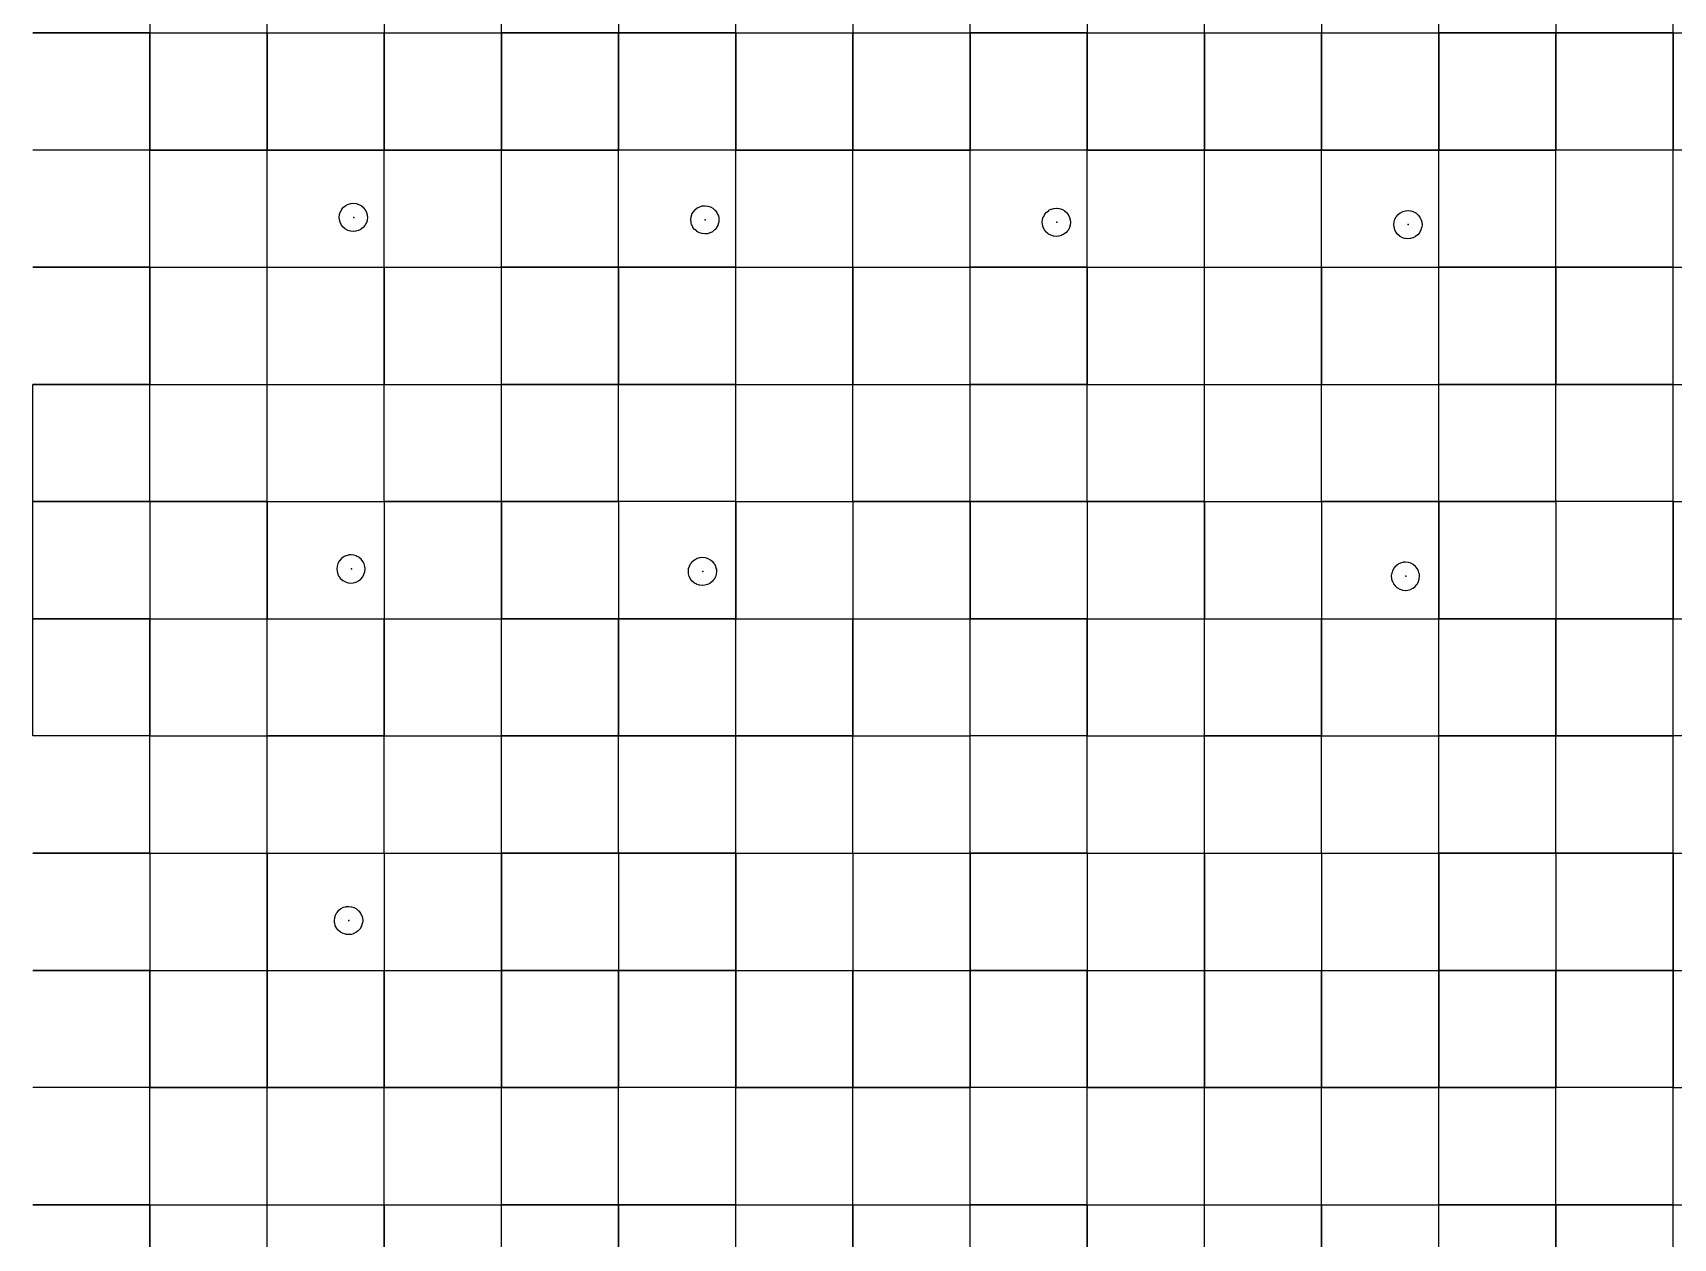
# Model space of a CAD drawing. Header units: metres. Extents: x 0 to 398, y -24 to 612.
# Drawn here: x 207 to 333, y 303.4 to 396 of the extents above; entities that cross this region are included whole.
import ezdxf

# ---------------------------------------------------------------- set-up
doc = ezdxf.new("R2010")
doc.units = ezdxf.units.M
doc.layers.add('LAYER_01_CUT', color=7, linetype='Continuous')
doc.layers.add('LAYER_04_GRID', color=7, linetype='Continuous')

msp = doc.modelspace()

# ---------------------------------------------------------------- linework, layer by layer
at = {"layer": 'LAYER_01_CUT'}
for points in [[(224.99, 396), (225, 396), (225, 404.99), (225, 405), (225, 413.99)], [(242.99, 396), (243, 396), (243, 404.99), (243, 405), (243, 413.99)], [(260.99, 396), (261, 396), (261, 404.99), (261, 405), (261, 413.99)], [(278.99, 396), (279, 396), (279, 404.99), (279, 405), (279, 413.99)], [(296.99, 396), (297, 396), (297, 404.99), (297, 405), (297, 413.99)], [(314.99, 396), (315, 396), (315, 404.99), (315, 405), (315, 413.99)], [(332.99, 396), (333, 396), (333, 404.99), (333, 405), (333, 413.99)], [(216, 404.99), (216, 396), (216, 396.01)], [(234, 404.99), (234, 396), (234, 396.01)], [(252, 404.99), (252, 396), (252, 396.01)], [(270, 404.99), (270, 396), (270, 396.01)], [(288, 404.99), (288, 396), (288, 396.01)], [(306, 404.99), (306, 396), (306, 396.01)], [(324, 404.99), (324, 396), (324, 396.01)], [(207, 396), (215.99, 396)], [(207, 396), (207.01, 396)], [(216, 396), (207.01, 396)], [(216, 396), (215.99, 396)], [(216, 395.99), (216, 396)], [(216, 387.01), (216, 396)], [(216, 396), (224.99, 396)], [(216, 396), (216.01, 396)], [(216, 395.99), (216, 387)], [(216.01, 396), (225, 396)], [(225, 396), (225, 396.01)], [(225.01, 396), (225, 396)], [(225, 395.99), (225, 396)], [(225, 387.01), (225, 396)], [(225, 396), (233.99, 396)], [(225, 395.99), (225, 387)], [(225.01, 396), (234, 396)], [(234, 396), (233.99, 396)], [(234, 395.99), (234, 396)], [(234, 387.01), (234, 396)], [(234, 396), (242.99, 396)], [(234, 396), (234.01, 396)], [(234, 395.99), (234, 387)], [(234.01, 396), (243, 396)], [(243, 396), (243, 396.01)], [(251.99, 396), (243, 396)], [(243.01, 396), (243, 396)], [(243, 395.99), (243, 396)], [(243, 387.01), (243, 396)], [(243, 395.99), (243, 387)], [(243.01, 396), (252, 396)], [(251.99, 396), (252, 396)], [(252, 395.99), (252, 396)], [(252, 387.01), (252, 396)], [(252, 396), (260.99, 396)], [(252, 396), (252.01, 396)], [(252, 395.99), (252, 387)], [(261, 396), (252.01, 396)], [(261, 396), (261, 396.01)], [(261, 395.99), (261, 396)], [(261, 387.01), (261, 396)], [(261, 396), (269.99, 396)], [(261, 396), (261.01, 396)], [(261, 395.99), (261, 387)], [(261.01, 396), (270, 396)], [(269.99, 396), (270, 396)], [(270.01, 396), (270, 396)], [(270, 395.99), (270, 396)], [(270, 387.01), (270, 396)], [(270, 396), (278.99, 396)], [(270, 395.99), (270, 387)], [(270.01, 396), (279, 396)], [(279, 396), (279, 396.01)], [(279, 395.99), (279, 396)], [(279, 387.01), (279, 396)], [(279, 396), (287.99, 396)], [(279, 396), (279.01, 396)], [(279, 395.99), (279, 387)], [(288, 396), (279.01, 396)], [(288, 396), (287.99, 396)], [(288, 395.99), (288, 396)], [(288, 387.01), (288, 396)], [(288, 396), (296.99, 396)], [(288, 396), (288.01, 396)], [(288, 395.99), (288, 387)], [(288.01, 396), (297, 396)], [(297, 396), (297, 396.01)], [(297.01, 396), (297, 396)], [(297, 395.99), (297, 396)], [(297, 387.01), (297, 396)], [(297, 396), (305.99, 396)], [(297, 395.99), (297, 387)], [(297.01, 396), (306, 396)], [(306, 396), (305.99, 396)], [(306, 395.99), (306, 396)], [(306, 387.01), (306, 396)], [(306, 396), (314.99, 396)], [(306, 396), (306.01, 396)], [(306, 395.99), (306, 387)], [(306.01, 396), (315, 396)], [(315, 396), (315, 396.01)], [(323.99, 396), (315, 396)], [(315.01, 396), (315, 396)], [(315, 395.99), (315, 396)], [(315, 387.01), (315, 396)], [(315, 395.99), (315, 387)], [(315.01, 396), (324, 396)], [(323.99, 396), (324, 396)], [(324, 395.99), (324, 396)], [(324, 387.01), (324, 396)], [(324, 396), (332.99, 396)], [(324, 396), (324.01, 396)], [(324, 395.99), (324, 387)], [(333, 396), (324.01, 396)], [(333, 396), (333, 396.01)], [(333, 395.99), (333, 396)], [(333, 387.01), (333, 396)], [(333, 396), (341.99, 396)], [(333, 396), (333.01, 396)], [(333, 395.99), (333, 387)], [(215.99, 387), (207, 387), (207.01, 387)], [(216, 387), (207.01, 387)], [(216, 387), (215.99, 387)], [(215.99, 378), (216, 378), (216, 386.99)], [(216, 387.01), (216, 387)], [(224.99, 387), (216, 387), (216.01, 387)], [(216, 386.99), (216, 387)], [(216, 378.01), (216, 387)], [(216, 377.99), (216, 369), (224.99, 369), (225, 369), (225, 377.99), (225, 378), (225, 386.99)], [(216.01, 387), (225, 387)], [(224.99, 387), (225, 387)], [(225, 387.01), (225, 387)], [(233.99, 387), (225, 387), (225.01, 387)], [(225, 386.99), (225, 387)], [(225, 378.01), (225, 387)], [(225.01, 387), (234, 387)], [(234, 387), (233.99, 387)], [(233.99, 378), (234, 378), (234, 386.99)], [(234, 387.01), (234, 387)], [(242.99, 387), (234, 387), (234.01, 387)], [(234, 386.99), (234, 387)], [(234, 378.01), (234, 387)], [(234, 377.99), (234, 369), (242.99, 369), (243, 369), (243, 377.99), (243, 378), (243, 386.99)], [(234.01, 387), (243, 387)], [(242.99, 387), (243, 387)], [(243, 387.01), (243, 387)], [(251.99, 387), (243, 387), (243.01, 387)], [(243, 386.99), (243, 387)], [(243, 378.01), (243, 387)], [(243.01, 387), (252, 387)], [(251.99, 387), (252, 387)], [(251.99, 378), (252, 378), (252, 386.99)], [(252, 387.01), (252, 387)], [(260.99, 387), (252, 387), (252.01, 387)], [(252, 386.99), (252, 387)], [(252, 378.01), (252, 387)], [(252, 377.99), (252, 369), (260.99, 369), (261, 369), (261, 377.99), (261, 378), (261, 386.99)], [(261, 387), (252.01, 387)], [(261, 387), (260.99, 387)], [(261, 387.01), (261, 387)], [(269.99, 387), (261, 387), (261.01, 387)], [(261, 386.99), (261, 387)], [(261, 378.01), (261, 387)], [(261.01, 387), (270, 387)], [(269.99, 387), (270, 387)], [(269.99, 378), (270, 378), (270, 386.99)], [(270, 387.01), (270, 387)], [(278.99, 387), (270, 387), (270.01, 387)], [(270, 386.99), (270, 387)], [(270, 378.01), (270, 387)], [(270, 377.99), (270, 369), (278.99, 369), (279, 369), (279, 377.99), (279, 378), (279, 386.99)], [(270.01, 387), (279, 387)], [(279, 387), (278.99, 387)], [(279, 387.01), (279, 387)], [(287.99, 387), (279, 387), (279.01, 387)], [(279, 386.99), (279, 387)], [(279, 378.01), (279, 387)], [(288, 387), (279.01, 387)], [(288, 387), (287.99, 387)], [(287.99, 378), (288, 378), (288, 386.99)], [(288, 387.01), (288, 387)], [(296.99, 387), (288, 387), (288.01, 387)], [(288, 386.99), (288, 387)], [(288, 378.01), (288, 387)], [(288, 377.99), (288, 369), (296.99, 369), (297, 369), (297, 377.99), (297, 378), (297, 386.99)], [(288.01, 387), (297, 387)], [(296.99, 387), (297, 387)], [(297, 387.01), (297, 387)], [(305.99, 387), (297, 387), (297.01, 387)], [(297, 386.99), (297, 387)], [(297, 378.01), (297, 387)], [(297.01, 387), (306, 387)], [(306, 387), (305.99, 387)], [(305.99, 378), (306, 378), (306, 386.99)], [(306, 387.01), (306, 387)], [(314.99, 387), (306, 387), (306.01, 387)], [(306, 386.99), (306, 387)], [(306, 378.01), (306, 387)], [(306, 377.99), (306, 369), (314.99, 369), (315, 369), (315, 377.99), (315, 378), (315, 386.99)], [(306.01, 387), (315, 387)], [(314.99, 387), (315, 387)], [(315, 387.01), (315, 387)], [(323.99, 387), (315, 387), (315.01, 387)], [(315, 386.99), (315, 387)], [(315, 378.01), (315, 387)], [(315.01, 387), (324, 387)], [(323.99, 387), (324, 387)], [(323.99, 378), (324, 378), (324, 386.99)], [(324, 387.01), (324, 387)], [(332.99, 387), (324, 387), (324.01, 387)], [(324, 386.99), (324, 387)], [(324, 378.01), (324, 387)], [(324, 377.99), (324, 369), (332.99, 369), (333, 369), (333, 377.99), (333, 378), (333, 386.99)], [(333, 387), (324.01, 387)], [(333, 387), (332.99, 387)], [(333, 387.01), (333, 387)], [(341.99, 387), (333, 387), (333.01, 387)], [(333, 386.99), (333, 387)], [(333, 378.01), (333, 387)], [(232.2, 380.91), (232.2, 380.91), (232.02, 380.82), (232.01, 380.81), (232, 380.81), (231.82, 380.76), (231.81, 380.76), (231.8, 380.76), (231.63, 380.74), (231.62, 380.74), (231.61, 380.74), (231.42, 380.76), (231.41, 380.76), (231.4, 380.77), (231.21, 380.82), (231.21, 380.83), (231.2, 380.83), (231.02, 380.93), (231.01, 380.93), (231, 380.94), (230.85, 381.07), (230.84, 381.08), (230.72, 381.24), (230.71, 381.25), (230.71, 381.25), (230.62, 381.43), (230.61, 381.44), (230.61, 381.45), (230.56, 381.63), (230.56, 381.64), (230.56, 381.65), (230.54, 381.83), (230.54, 381.83), (230.54, 381.84), (230.56, 382.03), (230.56, 382.04), (230.57, 382.05), (230.62, 382.24), (230.63, 382.25), (230.63, 382.25), (230.73, 382.43), (230.73, 382.44), (230.74, 382.45), (230.87, 382.61), (230.88, 382.61), (231.04, 382.74), (231.05, 382.74), (231.05, 382.75), (231.23, 382.84), (231.24, 382.84), (231.25, 382.84), (231.43, 382.89), (231.44, 382.89), (231.45, 382.89), (231.63, 382.91), (231.63, 382.91), (231.64, 382.91), (231.83, 382.89), (231.84, 382.89), (231.85, 382.89), (232.04, 382.83), (232.04, 382.83), (232.05, 382.82), (232.23, 382.73), (232.24, 382.72), (232.25, 382.71), (232.4, 382.58), (232.41, 382.57), (232.54, 382.41), (232.54, 382.41), (232.54, 382.4), (232.63, 382.22), (232.64, 382.21), (232.64, 382.21), (232.69, 382.02), (232.69, 382.01), (232.69, 382.01), (232.71, 381.83), (232.71, 381.82), (232.71, 381.81), (232.69, 381.62), (232.69, 381.61), (232.69, 381.6), (232.63, 381.42), (232.62, 381.41), (232.62, 381.4), (232.52, 381.22), (232.52, 381.22), (232.51, 381.2), (232.38, 381.05), (232.37, 381.04), (232.21, 380.92), (232.2, 380.91)], [(257.56, 381.46), (257.54, 381.64), (257.54, 381.65), (257.54, 381.66), (257.56, 381.85), (257.56, 381.85), (257.56, 381.86), (257.62, 382.05), (257.63, 382.06), (257.63, 382.07), (257.73, 382.24), (257.73, 382.25), (257.74, 382.26), (257.87, 382.42), (257.88, 382.43), (258.04, 382.55), (258.05, 382.56), (258.05, 382.56), (258.23, 382.65), (258.24, 382.65), (258.25, 382.65), (258.43, 382.71), (258.44, 382.71), (258.45, 382.71), (258.62, 382.72), (258.63, 382.72), (258.64, 382.72), (258.83, 382.7), (258.84, 382.7), (258.85, 382.7), (259.03, 382.64), (259.04, 382.64), (259.05, 382.64), (259.23, 382.54), (259.24, 382.53), (259.25, 382.52), (259.4, 382.39), (259.41, 382.39), (259.53, 382.23), (259.54, 382.22), (259.54, 382.21), (259.63, 382.03), (259.64, 382.03), (259.64, 382.02), (259.69, 381.84), (259.69, 381.83), (259.69, 381.82), (259.71, 381.64), (259.71, 381.63), (259.71, 381.62), (259.69, 381.43), (259.69, 381.43), (259.68, 381.42), (259.63, 381.23), (259.62, 381.22), (259.62, 381.21), (259.52, 381.04), (259.52, 381.03), (259.51, 381.02), (259.38, 380.86), (259.37, 380.86), (259.21, 380.73), (259.2, 380.72), (259.2, 380.72), (259.02, 380.63), (259.01, 380.63), (259, 380.63), (258.82, 380.57), (258.81, 380.57), (258.8, 380.57), (258.62, 380.56), (258.62, 380.56), (258.61, 380.56), (258.42, 380.58), (258.41, 380.58), (258.4, 380.58), (258.21, 380.64), (258.21, 380.64), (258.2, 380.64), (258.02, 380.74), (258.01, 380.75), (258, 380.76), (257.85, 380.89), (257.84, 380.89), (257.71, 381.05), (257.71, 381.06), (257.71, 381.07), (257.62, 381.25), (257.61, 381.25), (257.61, 381.26), (257.56, 381.44), (257.56, 381.45), (257.56, 381.46)], [(285.45, 382.52), (285.62, 382.54), (285.63, 382.54), (285.64, 382.54), (285.83, 382.52), (285.84, 382.52), (285.85, 382.51), (286.03, 382.46), (286.04, 382.45), (286.05, 382.45), (286.23, 382.35), (286.24, 382.35), (286.25, 382.34), (286.4, 382.21), (286.41, 382.2), (286.53, 382.04), (286.54, 382.03), (286.54, 382.03), (286.63, 381.85), (286.64, 381.84), (286.64, 381.83), (286.69, 381.65), (286.69, 381.64), (286.69, 381.63), (286.71, 381.45), (286.71, 381.45), (286.71, 381.44), (286.69, 381.25), (286.69, 381.24), (286.68, 381.23), (286.63, 381.04), (286.62, 381.04), (286.62, 381.03), (286.52, 380.85), (286.52, 380.84), (286.51, 380.83), (286.38, 380.67), (286.37, 380.67), (286.21, 380.54), (286.2, 380.54), (286.2, 380.53), (286.02, 380.45), (286.01, 380.44), (286, 380.44), (285.82, 380.39), (285.81, 380.39), (285.8, 380.39), (285.62, 380.37), (285.62, 380.37), (285.61, 380.37), (285.42, 380.39), (285.41, 380.39), (285.4, 380.39), (285.21, 380.45), (285.21, 380.45), (285.2, 380.46), (285.02, 380.55), (285.01, 380.56), (285, 380.57), (284.85, 380.7), (284.84, 380.71), (284.71, 380.87), (284.71, 380.87), (284.7, 380.88), (284.62, 381.06), (284.61, 381.07), (284.61, 381.07), (284.56, 381.26), (284.56, 381.27), (284.56, 381.27), (284.54, 381.45), (284.54, 381.46), (284.54, 381.47), (284.56, 381.66), (284.56, 381.67), (284.56, 381.68), (284.62, 381.86), (284.63, 381.87), (284.63, 381.88), (284.73, 382.06), (284.73, 382.06), (284.74, 382.08), (284.87, 382.23), (284.88, 382.24), (285.04, 382.36), (285.04, 382.37), (285.05, 382.37), (285.23, 382.46), (285.24, 382.47), (285.25, 382.47), (285.43, 382.52), (285.44, 382.52), (285.45, 382.52)], [(311.62, 381.68), (311.62, 381.69), (311.63, 381.69), (311.72, 381.87), (311.73, 381.88), (311.74, 381.89), (311.87, 382.05), (311.88, 382.05), (312.04, 382.18), (312.04, 382.18), (312.05, 382.19), (312.23, 382.28), (312.24, 382.28), (312.24, 382.28), (312.43, 382.33), (312.44, 382.33), (312.44, 382.34), (312.62, 382.35), (312.63, 382.35), (312.64, 382.35), (312.83, 382.33), (312.84, 382.33), (312.85, 382.33), (313.03, 382.27), (313.04, 382.27), (313.05, 382.26), (313.23, 382.17), (313.23, 382.16), (313.25, 382.15), (313.4, 382.02), (313.41, 382.01), (313.53, 381.85), (313.54, 381.85), (313.54, 381.84), (313.63, 381.66), (313.64, 381.65), (313.64, 381.65), (313.69, 381.46), (313.69, 381.45), (313.69, 381.45), (313.71, 381.27), (313.71, 381.26), (313.71, 381.25), (313.69, 381.06), (313.69, 381.05), (313.68, 381.04), (313.63, 380.86), (313.62, 380.85), (313.62, 380.84), (313.52, 380.66), (313.52, 380.66), (313.51, 380.64), (313.38, 380.49), (313.37, 380.48), (313.21, 380.36), (313.2, 380.35), (313.2, 380.35), (313.02, 380.26), (313.01, 380.26), (313, 380.25), (312.82, 380.2), (312.81, 380.2), (312.8, 380.2), (312.62, 380.18), (312.62, 380.18), (312.61, 380.18), (312.42, 380.2), (312.41, 380.21), (312.4, 380.21), (312.21, 380.27), (312.2, 380.27), (312.2, 380.27), (312.02, 380.37), (312.01, 380.37), (312, 380.38), (311.84, 380.51), (311.84, 380.52), (311.71, 380.68), (311.71, 380.69), (311.7, 380.7), (311.61, 380.87), (311.61, 380.88), (311.61, 380.89), (311.56, 381.07), (311.56, 381.08), (311.56, 381.09), (311.54, 381.27), (311.54, 381.27), (311.54, 381.28), (311.56, 381.47), (311.56, 381.48), (311.56, 381.49), (311.62, 381.68)], [(207, 378), (215.99, 378)], [(207, 378), (207.01, 378)], [(216, 378), (207.01, 378)], [(216, 378), (216, 378.01)], [(216, 369.01), (216, 378)], [(216, 378), (216, 377.99)], [(216, 378), (224.99, 378)], [(216, 378), (216.01, 378)], [(216.01, 378), (225, 378)], [(224.99, 378), (225, 378)], [(225, 378), (225, 378.01)], [(225.01, 378), (225, 378)], [(225, 369.01), (225, 378)], [(225, 378), (233.99, 378)], [(225.01, 378), (234, 378)], [(234, 378), (234, 378.01)], [(234, 369.01), (234, 378)], [(234, 378), (234, 377.99)], [(234, 378), (242.99, 378)], [(234, 378), (234.01, 378)], [(234.01, 378), (243, 378)], [(242.99, 378), (243, 378)], [(243, 378), (243, 378.01)], [(251.99, 378), (243, 378)], [(243.01, 378), (243, 378)], [(243, 369.01), (243, 378)], [(243.01, 378), (252, 378)], [(252, 378), (252, 378.01)], [(252, 369.01), (252, 378)], [(252, 378), (252, 377.99)], [(252, 378), (260.99, 378)], [(252, 378), (252.01, 378)], [(261, 378), (252.01, 378)], [(261, 378), (260.99, 378)], [(261, 378), (261, 378.01)], [(261, 369.01), (261, 378)], [(261, 378), (269.99, 378)], [(261, 378), (261.01, 378)], [(261.01, 378), (270, 378)], [(270, 378), (270, 378.01)], [(270.01, 378), (270, 378)], [(270, 369.01), (270, 378)], [(270, 378), (270, 377.99)], [(270, 378), (278.99, 378)], [(270.01, 378), (279, 378)], [(279, 378), (278.99, 378)], [(279, 378), (279, 378.01)], [(279, 369.01), (279, 378)], [(279, 378), (287.99, 378)], [(279, 378), (279.01, 378)], [(288, 378), (279.01, 378)], [(288, 378), (288, 378.01)], [(288, 369.01), (288, 378)], [(288, 378), (288, 377.99)], [(288, 378), (296.99, 378)], [(288, 378), (288.01, 378)], [(288.01, 378), (297, 378)], [(296.99, 378), (297, 378)], [(297, 378), (297, 378.01)], [(297.01, 378), (297, 378)], [(297, 369.01), (297, 378)], [(297, 378), (305.99, 378)], [(297.01, 378), (306, 378)], [(306, 378), (306, 378.01)], [(306, 369.01), (306, 378)], [(306, 378), (306, 377.99)], [(306, 378), (314.99, 378)], [(306, 378), (306.01, 378)], [(306.01, 378), (315, 378)], [(314.99, 378), (315, 378)], [(315, 378), (315, 378.01)], [(323.99, 378), (315, 378)], [(315.01, 378), (315, 378)], [(315, 369.01), (315, 378)], [(315.01, 378), (324, 378)], [(324, 378), (324, 378.01)], [(324, 369.01), (324, 378)], [(324, 378), (324, 377.99)], [(324, 378), (332.99, 378)], [(324, 378), (324.01, 378)], [(333, 378), (324.01, 378)], [(333, 378), (332.99, 378)], [(333, 378), (333, 378.01)], [(333, 369.01), (333, 378)], [(333, 378), (341.99, 378)], [(333, 378), (333.01, 378)], [(207, 369), (215.99, 369)], [(207, 369), (207.01, 369)], [(215.99, 342), (207, 342), (207, 350.99), (207, 351), (207, 359.99), (207, 360), (207, 368.99)], [(216, 369), (207.01, 369)], [(216, 369), (215.99, 369)], [(216, 369.01), (216, 369)], [(216, 368.99), (216, 369)], [(216, 360.01), (216, 369)], [(216, 369), (216.01, 369)], [(224.99, 360), (216, 360), (216, 368.99)], [(216.01, 369), (225, 369)], [(225, 369.01), (225, 369)], [(225.01, 369), (225, 369)], [(225, 368.99), (225, 369)], [(225, 360.01), (225, 369)], [(225, 369), (233.99, 369)], [(233.99, 342), (225, 342), (225, 350.99), (225, 351), (225, 359.99), (225, 360), (225, 368.99)], [(225.01, 369), (234, 369)], [(234, 369), (233.99, 369)], [(234, 369.01), (234, 369)], [(234, 368.99), (234, 369)], [(234, 360.01), (234, 369)], [(234, 369), (234.01, 369)], [(242.99, 360), (234, 360), (234, 368.99)], [(234.01, 369), (243, 369)], [(243, 369.01), (243, 369)], [(251.99, 369), (243, 369)], [(243.01, 369), (243, 369)], [(243, 368.99), (243, 369)], [(243, 360.01), (243, 369)], [(251.99, 342), (243, 342), (243, 350.99), (243, 351), (243, 359.99), (243, 360), (243, 368.99)], [(243.01, 369), (252, 369)], [(251.99, 369), (252, 369)], [(252, 369.01), (252, 369)], [(252, 368.99), (252, 369)], [(252, 360.01), (252, 369)], [(252, 369), (252.01, 369)], [(260.99, 360), (252, 360), (252, 368.99)], [(261, 369), (252.01, 369)], [(261, 369.01), (261, 369)], [(261, 368.99), (261, 369)], [(261, 360.01), (261, 369)], [(261, 369), (269.99, 369)], [(261, 369), (261.01, 369)], [(269.99, 342), (261, 342), (261, 350.99), (261, 351), (261, 359.99), (261, 360), (261, 368.99)], [(261.01, 369), (270, 369)], [(269.99, 369), (270, 369)], [(270, 369.01), (270, 369)], [(270.01, 369), (270, 369)], [(270, 368.99), (270, 369)], [(270, 360.01), (270, 369)], [(278.99, 360), (270, 360), (270, 368.99)], [(270.01, 369), (279, 369)], [(279, 369.01), (279, 369)], [(279, 368.99), (279, 369)], [(279, 360.01), (279, 369)], [(279, 369), (287.99, 369)], [(279, 369), (279.01, 369)], [(287.99, 342), (279, 342), (279, 350.99), (279, 351), (279, 359.99), (279, 360), (279, 368.99)], [(288, 369), (279.01, 369)], [(288, 369), (287.99, 369)], [(288, 369.01), (288, 369)], [(288, 368.99), (288, 369)], [(288, 360.01), (288, 369)], [(288, 369), (288.01, 369)], [(296.99, 360), (288, 360), (288, 368.99)], [(288.01, 369), (297, 369)], [(297, 369.01), (297, 369)], [(297.01, 369), (297, 369)], [(297, 368.99), (297, 369)], [(297, 360.01), (297, 369)], [(297, 369), (305.99, 369)], [(305.99, 342), (297, 342), (297, 350.99), (297, 351), (297, 359.99), (297, 360), (297, 368.99)], [(297.01, 369), (306, 369)], [(306, 369), (305.99, 369)], [(306, 369.01), (306, 369)], [(306, 368.99), (306, 369)], [(306, 360.01), (306, 369)], [(306, 369), (306.01, 369)], [(314.99, 360), (306, 360), (306, 368.99)], [(306.01, 369), (315, 369)], [(315, 369.01), (315, 369)], [(323.99, 369), (315, 369)], [(315.01, 369), (315, 369)], [(315, 368.99), (315, 369)], [(315, 360.01), (315, 369)], [(323.99, 342), (315, 342), (315, 350.99), (315, 351), (315, 359.99), (315, 360), (315, 368.99)], [(315.01, 369), (324, 369)], [(323.99, 369), (324, 369)], [(324, 369.01), (324, 369)], [(324, 368.99), (324, 369)], [(324, 360.01), (324, 369)], [(324, 369), (324.01, 369)], [(332.99, 360), (324, 360), (324, 368.99)], [(333, 369), (324.01, 369)], [(333, 369.01), (333, 369)], [(333, 368.99), (333, 369)], [(333, 360.01), (333, 369)], [(333, 369), (341.99, 369)], [(333, 369), (333.01, 369)], [(341.99, 342), (333, 342), (333, 350.99), (333, 351), (333, 359.99), (333, 360), (333, 368.99)], [(207, 360), (215.99, 360)], [(207, 360), (207.01, 360)], [(216, 360), (207.01, 360)], [(216, 360), (215.99, 360)], [(216, 360), (216, 360.01)], [(216, 360), (216, 359.99)], [(216, 360), (216, 351.01)], [(216, 360), (216.01, 360)], [(216, 359.99), (216, 351), (216, 351.01)], [(216.01, 360), (225, 360)], [(224.99, 360), (225, 360)], [(225, 360), (225, 360.01)], [(225.01, 360), (225, 360)], [(225, 360), (225, 351.01)], [(225, 360), (233.99, 360)], [(225.01, 360), (234, 360)], [(234, 360), (233.99, 360)], [(234, 360), (234, 360.01)], [(234, 360), (234, 359.99)], [(234, 360), (234, 351.01)], [(234, 360), (234.01, 360)], [(234, 359.99), (234, 351), (234, 351.01)], [(234.01, 360), (243, 360)], [(242.99, 360), (243, 360)], [(243, 360), (243, 360.01)], [(251.99, 360), (243, 360)], [(243.01, 360), (243, 360)], [(243, 360), (243, 351.01)], [(243.01, 360), (252, 360)], [(251.99, 360), (252, 360)], [(252, 360), (252, 360.01)], [(252, 360), (252, 359.99)], [(252, 360), (252, 351.01)], [(252, 360), (252.01, 360)], [(252, 359.99), (252, 351), (252, 351.01)], [(261, 360), (252.01, 360)], [(261, 360), (260.99, 360)], [(261, 360), (261, 360.01)], [(261, 360), (261, 351.01)], [(261, 360), (269.99, 360)], [(261, 360), (261.01, 360)], [(261.01, 360), (270, 360)], [(269.99, 360), (270, 360)], [(270, 360), (270, 360.01)], [(270.01, 360), (270, 360)], [(270, 360), (270, 359.99)], [(270, 360), (270, 351.01)], [(270, 359.99), (270, 351), (270, 351.01)], [(270.01, 360), (279, 360)], [(279, 360), (278.99, 360)], [(279, 360), (279, 360.01)], [(279, 360), (279, 351.01)], [(279, 360), (287.99, 360)], [(279, 360), (279.01, 360)], [(288, 360), (279.01, 360)], [(288, 360), (287.99, 360)], [(288, 360), (288, 360.01)], [(288, 360), (288, 359.99)], [(288, 360), (288, 351.01)], [(288, 360), (288.01, 360)], [(288, 359.99), (288, 351), (288, 351.01)], [(288.01, 360), (297, 360)], [(296.99, 360), (297, 360)], [(297, 360), (297, 360.01)], [(297.01, 360), (297, 360)], [(297, 360), (297, 351.01)], [(297, 360), (305.99, 360)], [(297.01, 360), (306, 360)], [(306, 360), (305.99, 360)], [(306, 360), (306, 360.01)], [(306, 360), (306, 359.99)], [(306, 360), (306, 351.01)], [(306, 360), (306.01, 360)], [(306, 359.99), (306, 351), (306, 351.01)], [(306.01, 360), (315, 360)], [(314.99, 360), (315, 360)], [(315, 360), (315, 360.01)], [(323.99, 360), (315, 360)], [(315.01, 360), (315, 360)], [(315, 360), (315, 351.01)], [(315.01, 360), (324, 360)], [(323.99, 360), (324, 360)], [(324, 360), (324, 360.01)], [(324, 360), (324, 359.99)], [(324, 360), (324, 351.01)], [(324, 360), (324.01, 360)], [(324, 359.99), (324, 351), (324, 351.01)], [(333, 360), (324.01, 360)], [(333, 360), (332.99, 360)], [(333, 360), (333, 360.01)], [(333, 360), (333, 351.01)], [(333, 360), (341.99, 360)], [(333, 360), (333.01, 360)], [(230.44, 355.25), (230.44, 355.25), (230.44, 355.24), (230.38, 355.05), (230.38, 355.04), (230.38, 355.03), (230.36, 354.84), (230.36, 354.83), (230.36, 354.83), (230.37, 354.65), (230.37, 354.64), (230.37, 354.63), (230.42, 354.45), (230.43, 354.44), (230.43, 354.43), (230.52, 354.26), (230.52, 354.25), (230.53, 354.24), (230.65, 354.08), (230.66, 354.07), (230.81, 353.94), (230.83, 353.93), (230.84, 353.93), (231.01, 353.83), (231.02, 353.83), (231.03, 353.83), (231.22, 353.77), (231.22, 353.77), (231.23, 353.76), (231.42, 353.74), (231.43, 353.74), (231.44, 353.74), (231.62, 353.76), (231.63, 353.76), (231.63, 353.76), (231.82, 353.81), (231.83, 353.82), (231.83, 353.82), (232.01, 353.91), (232.02, 353.91), (232.03, 353.92), (232.19, 354.04), (232.19, 354.05), (232.32, 354.2), (232.33, 354.22), (232.34, 354.22), (232.43, 354.4), (232.44, 354.41), (232.44, 354.42), (232.5, 354.6), (232.5, 354.61), (232.5, 354.62), (232.52, 354.81), (232.52, 354.82), (232.52, 354.83), (232.51, 355.01), (232.51, 355.01), (232.5, 355.02), (232.45, 355.21), (232.45, 355.21), (232.45, 355.22), (232.36, 355.4), (232.35, 355.41), (232.35, 355.41), (232.22, 355.57), (232.22, 355.58), (232.06, 355.71), (232.05, 355.72), (232.04, 355.73), (231.87, 355.82), (231.86, 355.83), (231.85, 355.83), (231.66, 355.89), (231.65, 355.89), (231.65, 355.89), (231.45, 355.91), (231.45, 355.91), (231.44, 355.91), (231.26, 355.9), (231.25, 355.89), (231.24, 355.89), (231.06, 355.84), (231.05, 355.84), (231.04, 355.84), (230.87, 355.75), (230.86, 355.74), (230.85, 355.74), (230.69, 355.61), (230.69, 355.61), (230.56, 355.45), (230.54, 355.44), (230.54, 355.43), (230.44, 355.25)], [(259.02, 353.73), (259.01, 353.72), (258.83, 353.63), (258.83, 353.63), (258.82, 353.63), (258.63, 353.58), (258.63, 353.57), (258.62, 353.57), (258.44, 353.56), (258.43, 353.56), (258.42, 353.56), (258.23, 353.58), (258.22, 353.58), (258.22, 353.58), (258.03, 353.64), (258.02, 353.64), (258.01, 353.65), (257.84, 353.74), (257.83, 353.75), (257.81, 353.76), (257.66, 353.89), (257.65, 353.89), (257.53, 354.05), (257.52, 354.06), (257.52, 354.07), (257.43, 354.25), (257.43, 354.25), (257.42, 354.26), (257.37, 354.45), (257.37, 354.45), (257.37, 354.46), (257.36, 354.64), (257.36, 354.65), (257.36, 354.66), (257.38, 354.85), (257.38, 354.86), (257.38, 354.86), (257.44, 355.05), (257.44, 355.06), (257.44, 355.07), (257.54, 355.24), (257.54, 355.25), (257.56, 355.26), (257.69, 355.42), (257.69, 355.43), (257.85, 355.55), (257.86, 355.56), (257.87, 355.56), (258.04, 355.65), (258.05, 355.65), (258.06, 355.66), (258.24, 355.71), (258.25, 355.71), (258.26, 355.71), (258.44, 355.72), (258.45, 355.72), (258.45, 355.72), (258.64, 355.7), (258.65, 355.7), (258.66, 355.7), (258.85, 355.64), (258.86, 355.64), (258.86, 355.64), (259.04, 355.54), (259.05, 355.54), (259.06, 355.52), (259.22, 355.39), (259.22, 355.39), (259.35, 355.23), (259.35, 355.22), (259.36, 355.21), (259.45, 355.04), (259.45, 355.03), (259.45, 355.02), (259.5, 354.84), (259.51, 354.83), (259.51, 354.82), (259.52, 354.64), (259.52, 354.63), (259.52, 354.63), (259.5, 354.43), (259.5, 354.43), (259.5, 354.42), (259.44, 354.23), (259.44, 354.22), (259.43, 354.21), (259.34, 354.04), (259.33, 354.03), (259.32, 354.02), (259.19, 353.86), (259.18, 353.86), (259.03, 353.73), (259.02, 353.73)], [(312.63, 353.2), (312.82, 353.25), (312.82, 353.26), (312.83, 353.26), (313.01, 353.35), (313.02, 353.35), (313.02, 353.36), (313.18, 353.48), (313.19, 353.49), (313.32, 353.64), (313.33, 353.66), (313.34, 353.66), (313.43, 353.84), (313.44, 353.85), (313.44, 353.86), (313.5, 354.05), (313.5, 354.05), (313.5, 354.06), (313.52, 354.25), (313.52, 354.26), (313.52, 354.27), (313.51, 354.45), (313.5, 354.46), (313.5, 354.46), (313.45, 354.65), (313.45, 354.65), (313.45, 354.66), (313.36, 354.84), (313.35, 354.85), (313.35, 354.85), (313.22, 355.01), (313.22, 355.02), (313.06, 355.15), (313.05, 355.16), (313.04, 355.17), (312.86, 355.26), (312.86, 355.27), (312.85, 355.27), (312.66, 355.33), (312.65, 355.33), (312.64, 355.33), (312.45, 355.35), (312.44, 355.35), (312.44, 355.35), (312.26, 355.34), (312.25, 355.33), (312.24, 355.33), (312.06, 355.28), (312.05, 355.28), (312.04, 355.28), (311.87, 355.19), (311.86, 355.18), (311.85, 355.18), (311.69, 355.05), (311.68, 355.05), (311.55, 354.89), (311.54, 354.88), (311.54, 354.87), (311.44, 354.69), (311.44, 354.69), (311.43, 354.68), (311.38, 354.49), (311.38, 354.48), (311.37, 354.47), (311.35, 354.28), (311.35, 354.28), (311.35, 354.27), (311.37, 354.09), (311.37, 354.08), (311.37, 354.07), (311.42, 353.89), (311.43, 353.88), (311.43, 353.87), (311.52, 353.7), (311.52, 353.69), (311.53, 353.68), (311.65, 353.52), (311.66, 353.52), (311.81, 353.38), (311.83, 353.37), (311.83, 353.37), (312.01, 353.27), (312.02, 353.27), (312.03, 353.27), (312.21, 353.21), (312.22, 353.21), (312.23, 353.2), (312.42, 353.18), (312.43, 353.18), (312.44, 353.18), (312.62, 353.2), (312.62, 353.2), (312.63, 353.2)], [(207, 351), (215.99, 351)], [(207, 351), (207.01, 351)], [(216, 351), (207.01, 351)], [(216, 351), (215.99, 351)], [(216, 342.01), (216, 351)], [(216, 351), (216, 350.99)], [(216, 351), (224.99, 351)], [(216, 351), (216.01, 351)], [(216, 350.99), (216, 342), (224.99, 342)], [(216.01, 351), (225, 351)], [(224.99, 351), (225, 351)], [(225, 351), (225, 351.01)], [(225.01, 351), (225, 351)], [(225, 342.01), (225, 351)], [(225, 351), (233.99, 351)], [(225.01, 351), (234, 351)], [(234, 351), (233.99, 351)], [(234, 342.01), (234, 351)], [(234, 351), (234, 350.99)], [(234, 351), (242.99, 351)], [(234, 351), (234.01, 351)], [(234, 350.99), (234, 342), (242.99, 342)], [(234.01, 351), (243, 351)], [(242.99, 351), (243, 351)], [(243, 351), (243, 351.01)], [(251.99, 351), (243, 351)], [(243.01, 351), (243, 351)], [(243, 342.01), (243, 351)], [(243.01, 351), (252, 351)], [(251.99, 351), (252, 351)], [(252, 342.01), (252, 351)], [(252, 351), (252, 350.99)], [(252, 351), (260.99, 351)], [(252, 351), (252.01, 351)], [(252, 350.99), (252, 342), (260.99, 342)], [(261, 351), (252.01, 351)], [(261, 351), (260.99, 351)], [(261, 351), (261, 351.01)], [(261, 342.01), (261, 351)], [(261, 351), (269.99, 351)], [(261, 351), (261.01, 351)], [(261.01, 351), (270, 351)], [(269.99, 351), (270, 351)], [(270.01, 351), (270, 351)], [(270, 342.01), (270, 351)], [(270, 351), (270, 350.99)], [(270, 351), (278.99, 351)], [(270, 350.99), (270, 342), (278.99, 342)], [(270.01, 351), (279, 351)], [(279, 351), (278.99, 351)], [(279, 351), (279, 351.01)], [(279, 342.01), (279, 351)], [(279, 351), (287.99, 351)], [(279, 351), (279.01, 351)], [(288, 351), (279.01, 351)], [(288, 351), (287.99, 351)], [(288, 342.01), (288, 351)], [(288, 351), (288, 350.99)], [(288, 351), (296.99, 351)], [(288, 351), (288.01, 351)], [(288, 350.99), (288, 342), (296.99, 342)], [(288.01, 351), (297, 351)], [(296.99, 351), (297, 351)], [(297, 351), (297, 351.01)], [(297.01, 351), (297, 351)], [(297, 342.01), (297, 351)], [(297, 351), (305.99, 351)], [(297.01, 351), (306, 351)], [(306, 351), (305.99, 351)], [(306, 342.01), (306, 351)], [(306, 351), (306, 350.99)], [(306, 351), (314.99, 351)], [(306, 351), (306.01, 351)], [(306, 350.99), (306, 342), (314.99, 342)], [(306.01, 351), (315, 351)], [(314.99, 351), (315, 351)], [(315, 351), (315, 351.01)], [(323.99, 351), (315, 351)], [(315.01, 351), (315, 351)], [(315, 342.01), (315, 351)], [(315.01, 351), (324, 351)], [(323.99, 351), (324, 351)], [(324, 342.01), (324, 351)], [(324, 351), (324, 350.99)], [(324, 351), (332.99, 351)], [(324, 351), (324.01, 351)], [(324, 350.99), (324, 342), (332.99, 342)], [(333, 351), (324.01, 351)], [(333, 351), (332.99, 351)], [(333, 351), (333, 351.01)], [(333, 342.01), (333, 351)], [(333, 351), (341.99, 351)], [(333, 351), (333.01, 351)], [(207, 342), (207.01, 342)], [(216, 342), (207.01, 342)], [(216, 342), (215.99, 342)], [(215.99, 333), (216, 333), (216, 341.99)], [(216, 342.01), (216, 342)], [(216, 341.99), (216, 342)], [(216, 333.01), (216, 342)], [(216, 342), (216.01, 342)], [(216.01, 342), (225, 342)], [(224.99, 342), (225, 342)], [(224.99, 324), (225, 324), (225, 332.99), (225, 333), (225, 341.99)], [(225, 342.01), (225, 342)], [(225.01, 342), (225, 342)], [(225, 341.99), (225, 342)], [(225, 333.01), (225, 342)], [(225.01, 342), (234, 342)], [(234, 342), (233.99, 342)], [(233.99, 333), (234, 333), (234, 341.99)], [(234, 342.01), (234, 342)], [(234, 341.99), (234, 342)], [(234, 333.01), (234, 342)], [(234, 342), (234.01, 342)], [(234.01, 342), (243, 342)], [(242.99, 342), (243, 342)], [(242.99, 324), (243, 324), (243, 332.99), (243, 333), (243, 341.99)], [(243, 342.01), (243, 342)], [(243.01, 342), (243, 342)], [(243, 341.99), (243, 342)], [(243, 333.01), (243, 342)], [(243.01, 342), (252, 342)], [(251.99, 342), (252, 342)], [(251.99, 333), (252, 333), (252, 341.99)], [(252, 342.01), (252, 342)], [(252, 341.99), (252, 342)], [(252, 333.01), (252, 342)], [(252, 342), (252.01, 342)], [(261, 342), (252.01, 342)], [(261, 342), (260.99, 342)], [(260.99, 324), (261, 324), (261, 332.99), (261, 333), (261, 341.99)], [(261, 342.01), (261, 342)], [(261, 341.99), (261, 342)], [(261, 333.01), (261, 342)], [(261, 342), (261.01, 342)], [(261.01, 342), (270, 342)], [(269.99, 342), (270, 342)], [(269.99, 333), (270, 333), (270, 341.99)], [(270, 342.01), (270, 342)], [(270.01, 342), (270, 342)], [(270, 341.99), (270, 342)], [(270, 333.01), (270, 342)], [(270.01, 342), (279, 342)], [(279, 342), (278.99, 342)], [(278.99, 324), (279, 324), (279, 332.99), (279, 333), (279, 341.99)], [(279, 342.01), (279, 342)], [(279, 341.99), (279, 342)], [(279, 333.01), (279, 342)], [(279, 342), (279.01, 342)], [(288, 342), (279.01, 342)], [(288, 342), (287.99, 342)], [(287.99, 333), (288, 333), (288, 341.99)], [(288, 342.01), (288, 342)], [(288, 341.99), (288, 342)], [(288, 333.01), (288, 342)], [(288, 342), (288.01, 342)], [(288.01, 342), (297, 342)], [(296.99, 342), (297, 342)], [(296.99, 324), (297, 324), (297, 332.99), (297, 333), (297, 341.99)], [(297, 342.01), (297, 342)], [(297.01, 342), (297, 342)], [(297, 341.99), (297, 342)], [(297, 333.01), (297, 342)], [(297.01, 342), (306, 342)], [(306, 342), (305.99, 342)], [(305.99, 333), (306, 333), (306, 341.99)], [(306, 342.01), (306, 342)], [(306, 341.99), (306, 342)], [(306, 333.01), (306, 342)], [(306, 342), (306.01, 342)], [(306.01, 342), (315, 342)], [(314.99, 342), (315, 342)], [(314.99, 324), (315, 324), (315, 332.99), (315, 333), (315, 341.99)], [(315, 342.01), (315, 342)], [(315.01, 342), (315, 342)], [(315, 341.99), (315, 342)], [(315, 333.01), (315, 342)], [(315.01, 342), (324, 342)], [(323.99, 342), (324, 342)], [(323.99, 333), (324, 333), (324, 341.99)], [(324, 342.01), (324, 342)], [(324, 341.99), (324, 342)], [(324, 333.01), (324, 342)], [(324, 342), (324.01, 342)], [(333, 342), (324.01, 342)], [(333, 342), (332.99, 342)], [(332.99, 324), (333, 324), (333, 332.99), (333, 333), (333, 341.99)], [(333, 342.01), (333, 342)], [(333, 341.99), (333, 342)], [(333, 333.01), (333, 342)], [(333, 342), (333.01, 342)], [(207, 333), (215.99, 333)], [(207, 333), (207.01, 333)], [(216, 333), (207.01, 333)], [(216, 333), (216, 333.01)], [(216, 333), (216, 332.99)], [(216, 333), (216, 324.01)], [(216, 333), (224.99, 333)], [(216, 333), (216.01, 333)], [(216, 332.99), (216, 324), (216, 324.01)], [(216.01, 333), (225, 333)], [(224.99, 333), (225, 333)], [(225, 333), (225, 333.01)], [(225.01, 333), (225, 333)], [(225, 333), (225, 324.01)], [(225, 333), (233.99, 333)], [(225.01, 333), (234, 333)], [(234, 333), (234, 333.01)], [(234, 333), (234, 332.99)], [(234, 333), (234, 324.01)], [(234, 333), (242.99, 333)], [(234, 333), (234.01, 333)], [(234, 332.99), (234, 324), (234, 324.01)], [(234.01, 333), (243, 333)], [(242.99, 333), (243, 333)], [(243, 333), (243, 333.01)], [(251.99, 333), (243, 333)], [(243.01, 333), (243, 333)], [(243, 333), (243, 324.01)], [(243.01, 333), (252, 333)], [(252, 333), (252, 333.01)], [(252, 333), (252, 332.99)], [(252, 333), (252, 324.01)], [(252, 333), (260.99, 333)], [(252, 333), (252.01, 333)], [(252, 332.99), (252, 324), (252, 324.01)], [(261, 333), (252.01, 333)], [(261, 333), (260.99, 333)], [(261, 333), (261, 333.01)], [(261, 333), (261, 324.01)], [(261, 333), (269.99, 333)], [(261, 333), (261.01, 333)], [(261.01, 333), (270, 333)], [(270, 333), (270, 333.01)], [(270.01, 333), (270, 333)], [(270, 333), (270, 332.99)], [(270, 333), (270, 324.01)], [(270, 333), (278.99, 333)], [(270, 332.99), (270, 324), (270, 324.01)], [(270.01, 333), (279, 333)], [(279, 333), (278.99, 333)], [(279, 333), (279, 333.01)], [(279, 333), (279, 324.01)], [(279, 333), (287.99, 333)], [(279, 333), (279.01, 333)], [(288, 333), (279.01, 333)], [(288, 333), (288, 333.01)], [(288, 333), (288, 332.99)], [(288, 333), (288, 324.01)], [(288, 333), (296.99, 333)], [(288, 333), (288.01, 333)], [(288, 332.99), (288, 324), (288, 324.01)], [(288.01, 333), (297, 333)], [(296.99, 333), (297, 333)], [(297, 333), (297, 333.01)], [(297.01, 333), (297, 333)], [(297, 333), (297, 324.01)], [(297, 333), (305.99, 333)], [(297.01, 333), (306, 333)], [(306, 333), (306, 333.01)], [(306, 333), (306, 332.99)], [(306, 333), (306, 324.01)], [(306, 333), (314.99, 333)], [(306, 333), (306.01, 333)], [(306, 332.99), (306, 324), (306, 324.01)], [(306.01, 333), (315, 333)], [(314.99, 333), (315, 333)], [(315, 333), (315, 333.01)], [(323.99, 333), (315, 333)], [(315.01, 333), (315, 333)], [(315, 333), (315, 324.01)], [(315.01, 333), (324, 333)], [(324, 333), (324, 333.01)], [(324, 333), (324, 332.99)], [(324, 333), (324, 324.01)], [(324, 333), (332.99, 333)], [(324, 333), (324.01, 333)], [(324, 332.99), (324, 324), (324, 324.01)], [(333, 333), (324.01, 333)], [(333, 333), (332.99, 333)], [(333, 333), (333, 333.01)], [(333, 333), (333, 324.01)], [(333, 333), (341.99, 333)], [(333, 333), (333.01, 333)], [(230.87, 328.84), (231.06, 328.89), (231.07, 328.89), (231.07, 328.9), (231.25, 328.91), (231.26, 328.91), (231.27, 328.91), (231.46, 328.89), (231.47, 328.89), (231.47, 328.89), (231.66, 328.83), (231.67, 328.83), (231.68, 328.82), (231.86, 328.73), (231.86, 328.72), (231.88, 328.71), (232.03, 328.58), (232.04, 328.57), (232.16, 328.41), (232.17, 328.41), (232.17, 328.4), (232.26, 328.22), (232.26, 328.21), (232.27, 328.21), (232.32, 328.02), (232.32, 328.02), (232.32, 328.01), (232.34, 327.83), (232.34, 327.82), (232.34, 327.81), (232.32, 327.62), (232.31, 327.61), (232.31, 327.61), (232.25, 327.42), (232.25, 327.41), (232.25, 327.4), (232.15, 327.22), (232.15, 327.22), (232.14, 327.2), (232.01, 327.05), (232, 327.04), (231.84, 326.92), (231.83, 326.91), (231.82, 326.91), (231.65, 326.82), (231.64, 326.82), (231.63, 326.81), (231.45, 326.76), (231.44, 326.76), (231.43, 326.76), (231.25, 326.74), (231.24, 326.74), (231.24, 326.74), (231.05, 326.76), (231.04, 326.77), (231.03, 326.77), (230.84, 326.83), (230.83, 326.83), (230.83, 326.83), (230.65, 326.93), (230.64, 326.93), (230.63, 326.94), (230.47, 327.08), (230.47, 327.08), (230.34, 327.24), (230.34, 327.25), (230.33, 327.26), (230.24, 327.43), (230.24, 327.44), (230.24, 327.45), (230.19, 327.63), (230.19, 327.64), (230.18, 327.65), (230.17, 327.83), (230.17, 327.84), (230.17, 327.84), (230.19, 328.03), (230.19, 328.04), (230.19, 328.05), (230.25, 328.24), (230.25, 328.25), (230.26, 328.25), (230.35, 328.43), (230.36, 328.44), (230.37, 328.45), (230.5, 328.61), (230.51, 328.61), (230.67, 328.74), (230.67, 328.74), (230.68, 328.75), (230.86, 328.84), (230.87, 328.84), (230.87, 328.84)], [(207, 324), (215.99, 324)], [(207, 324), (207.01, 324)], [(216, 324), (207.01, 324)], [(216, 324), (215.99, 324)], [(216, 323.99), (216, 324)], [(216, 315.01), (216, 324)], [(216, 324), (224.99, 324)], [(216, 324), (216.01, 324)], [(216, 323.99), (216, 315)], [(216.01, 324), (225, 324)], [(225, 324), (225, 324.01)], [(225.01, 324), (225, 324)], [(225, 323.99), (225, 324)], [(225, 315.01), (225, 324)], [(225, 324), (233.99, 324)], [(225, 323.99), (225, 315)], [(225.01, 324), (234, 324)], [(234, 324), (233.99, 324)], [(234, 323.99), (234, 324)], [(234, 315.01), (234, 324)], [(234, 324), (242.99, 324)], [(234, 324), (234.01, 324)], [(234, 323.99), (234, 315)], [(234.01, 324), (243, 324)], [(243, 324), (243, 324.01)], [(251.99, 324), (243, 324)], [(243.01, 324), (243, 324)], [(243, 323.99), (243, 324)], [(243, 315.01), (243, 324)], [(243, 323.99), (243, 315)], [(243.01, 324), (252, 324)], [(251.99, 324), (252, 324)], [(252, 323.99), (252, 324)], [(252, 315.01), (252, 324)], [(252, 324), (260.99, 324)], [(252, 324), (252.01, 324)], [(252, 323.99), (252, 315)], [(261, 324), (252.01, 324)], [(261, 324), (261, 324.01)], [(261, 323.99), (261, 324)], [(261, 315.01), (261, 324)], [(261, 324), (269.99, 324)], [(261, 324), (261.01, 324)], [(261, 323.99), (261, 315)], [(261.01, 324), (270, 324)], [(269.99, 324), (270, 324)], [(270.01, 324), (270, 324)], [(270, 323.99), (270, 324)], [(270, 315.01), (270, 324)], [(270, 324), (278.99, 324)], [(270, 323.99), (270, 315)], [(270.01, 324), (279, 324)], [(279, 324), (279, 324.01)], [(279, 323.99), (279, 324)], [(279, 315.01), (279, 324)], [(279, 324), (287.99, 324)], [(279, 324), (279.01, 324)], [(279, 323.99), (279, 315)], [(288, 324), (279.01, 324)], [(288, 324), (287.99, 324)], [(288, 323.99), (288, 324)], [(288, 315.01), (288, 324)], [(288, 324), (296.99, 324)], [(288, 324), (288.01, 324)], [(288, 323.99), (288, 315)], [(288.01, 324), (297, 324)], [(297, 324), (297, 324.01)], [(297.01, 324), (297, 324)], [(297, 323.99), (297, 324)], [(297, 315.01), (297, 324)], [(297, 324), (305.99, 324)], [(297, 323.99), (297, 315)], [(297.01, 324), (306, 324)], [(306, 324), (305.99, 324)], [(306, 323.99), (306, 324)], [(306, 315.01), (306, 324)], [(306, 324), (314.99, 324)], [(306, 324), (306.01, 324)], [(306, 323.99), (306, 315)], [(306.01, 324), (315, 324)], [(315, 324), (315, 324.01)], [(323.99, 324), (315, 324)], [(315.01, 324), (315, 324)], [(315, 323.99), (315, 324)], [(315, 315.01), (315, 324)], [(315, 323.99), (315, 315)], [(315.01, 324), (324, 324)], [(323.99, 324), (324, 324)], [(324, 323.99), (324, 324)], [(324, 315.01), (324, 324)], [(324, 324), (332.99, 324)], [(324, 324), (324.01, 324)], [(324, 323.99), (324, 315)], [(333, 324), (324.01, 324)], [(333, 324), (333, 324.01)], [(333, 323.99), (333, 324)], [(333, 315.01), (333, 324)], [(333, 324), (341.99, 324)], [(333, 324), (333.01, 324)], [(333, 323.99), (333, 315), (341.99, 315)], [(215.99, 315), (207, 315), (207.01, 315)], [(216, 315), (207.01, 315)], [(216, 315), (215.99, 315)], [(216, 315.01), (216, 315)], [(224.99, 315), (216, 315), (216.01, 315)], [(216, 314.99), (216, 315)], [(216, 306.01), (216, 315)], [(216.01, 315), (225, 315)], [(224.99, 315), (225, 315)], [(225, 315.01), (225, 315)], [(233.99, 315), (225, 315), (225.01, 315)], [(225, 314.99), (225, 315)], [(225, 306.01), (225, 315)], [(225.01, 315), (234, 315)], [(234, 315), (233.99, 315)], [(234, 315.01), (234, 315)], [(242.99, 315), (234, 315), (234.01, 315)], [(234, 314.99), (234, 315)], [(234, 306.01), (234, 315)], [(234.01, 315), (243, 315)], [(242.99, 315), (243, 315)], [(243, 315.01), (243, 315)], [(251.99, 315), (243, 315), (243.01, 315)], [(243, 314.99), (243, 315)], [(243, 306.01), (243, 315)], [(243.01, 315), (252, 315)], [(251.99, 315), (252, 315)], [(252, 315.01), (252, 315)], [(260.99, 315), (252, 315), (252.01, 315)], [(252, 314.99), (252, 315)], [(252, 306.01), (252, 315)], [(261, 315), (252.01, 315)], [(261, 315), (260.99, 315)], [(261, 315.01), (261, 315)], [(269.99, 315), (261, 315), (261.01, 315)], [(261, 314.99), (261, 315)], [(261, 306.01), (261, 315)], [(261.01, 315), (270, 315)], [(269.99, 315), (270, 315)], [(270, 315.01), (270, 315)], [(278.99, 315), (270, 315), (270.01, 315)], [(270, 314.99), (270, 315)], [(270, 306.01), (270, 315)], [(270.01, 315), (279, 315)], [(279, 315), (278.99, 315)], [(279, 315.01), (279, 315)], [(287.99, 315), (279, 315), (279.01, 315)], [(279, 314.99), (279, 315)], [(279, 306.01), (279, 315)], [(288, 315), (279.01, 315)], [(288, 315), (287.99, 315)], [(288, 315.01), (288, 315)], [(296.99, 315), (288, 315), (288.01, 315)], [(288, 314.99), (288, 315)], [(288, 306.01), (288, 315)], [(288.01, 315), (297, 315)], [(296.99, 315), (297, 315)], [(297, 315.01), (297, 315)], [(305.99, 315), (297, 315), (297.01, 315)], [(297, 314.99), (297, 315)], [(297, 306.01), (297, 315)], [(297.01, 315), (306, 315)], [(306, 315), (305.99, 315)], [(306, 315.01), (306, 315)], [(314.99, 315), (306, 315), (306.01, 315)], [(306, 314.99), (306, 315)], [(306, 306.01), (306, 315)], [(306.01, 315), (315, 315)], [(314.99, 315), (315, 315)], [(315, 315.01), (315, 315)], [(323.99, 315), (315, 315), (315.01, 315)], [(315, 314.99), (315, 315)], [(315, 306.01), (315, 315)], [(315.01, 315), (324, 315)], [(323.99, 315), (324, 315)], [(324, 315.01), (324, 315)], [(332.99, 315), (324, 315), (324.01, 315)], [(324, 314.99), (324, 315)], [(324, 306.01), (324, 315)], [(333, 315), (324.01, 315)], [(333, 315), (332.99, 315)], [(333, 315.01), (333, 315)], [(333, 314.99), (333, 315)], [(333, 306.01), (333, 315)], [(333, 315), (333.01, 315)], [(215.99, 306), (216, 306), (216, 314.99)], [(216, 305.99), (216, 297), (224.99, 297), (225, 297), (225, 305.99), (225, 306), (225, 314.99)], [(233.99, 306), (234, 306), (234, 314.99)], [(234, 305.99), (234, 297), (242.99, 297), (243, 297), (243, 305.99), (243, 306), (243, 314.99)], [(251.99, 306), (252, 306), (252, 314.99)], [(252, 305.99), (252, 297), (260.99, 297), (261, 297), (261, 305.99), (261, 306), (261, 314.99)], [(269.99, 306), (270, 306), (270, 314.99)], [(270, 305.99), (270, 297), (278.99, 297), (279, 297), (279, 305.99), (279, 306), (279, 314.99)], [(287.99, 306), (288, 306), (288, 314.99)], [(288, 305.99), (288, 297), (296.99, 297), (297, 297), (297, 305.99), (297, 306), (297, 314.99)], [(305.99, 306), (306, 306), (306, 314.99)], [(306, 305.99), (306, 297), (314.99, 297), (315, 297), (315, 305.99), (315, 306), (315, 314.99)], [(323.99, 306), (324, 306), (324, 314.99)], [(324, 305.99), (324, 297), (332.99, 297), (333, 297), (333, 305.99), (333, 306), (333, 314.99)], [(207, 306), (215.99, 306)], [(207, 306), (207.01, 306)], [(216, 306), (207.01, 306)], [(216, 306), (216, 306.01)], [(216, 297.01), (216, 306)], [(216, 306), (216, 305.99)], [(216, 306), (224.99, 306)], [(216, 306), (216.01, 306)], [(216.01, 306), (225, 306)], [(224.99, 306), (225, 306)], [(225, 306), (225, 306.01)], [(225.01, 306), (225, 306)], [(225, 297.01), (225, 306)], [(225, 306), (233.99, 306)], [(225.01, 306), (234, 306)], [(234, 306), (234, 306.01)], [(234, 297.01), (234, 306)], [(234, 306), (234, 305.99)], [(234, 306), (242.99, 306)], [(234, 306), (234.01, 306)], [(234.01, 306), (243, 306)], [(242.99, 306), (243, 306)], [(243, 306), (243, 306.01)], [(251.99, 306), (243, 306)], [(243.01, 306), (243, 306)], [(243, 297.01), (243, 306)], [(243.01, 306), (252, 306)], [(252, 306), (252, 306.01)], [(252, 297.01), (252, 306)], [(252, 306), (252, 305.99)], [(252, 306), (260.99, 306)], [(252, 306), (252.01, 306)], [(261, 306), (252.01, 306)], [(261, 306), (260.99, 306)], [(261, 306), (261, 306.01)], [(261, 297.01), (261, 306)], [(261, 306), (269.99, 306)], [(261, 306), (261.01, 306)], [(261.01, 306), (270, 306)], [(270, 306), (270, 306.01)], [(270.01, 306), (270, 306)], [(270, 297.01), (270, 306)], [(270, 306), (270, 305.99)], [(270, 306), (278.99, 306)], [(270.01, 306), (279, 306)], [(279, 306), (278.99, 306)], [(279, 306), (279, 306.01)], [(279, 297.01), (279, 306)], [(279, 306), (287.99, 306)], [(279, 306), (279.01, 306)], [(288, 306), (279.01, 306)], [(288, 306), (288, 306.01)], [(288, 297.01), (288, 306)], [(288, 306), (288, 305.99)], [(288, 306), (296.99, 306)], [(288, 306), (288.01, 306)], [(288.01, 306), (297, 306)], [(296.99, 306), (297, 306)], [(297, 306), (297, 306.01)], [(297.01, 306), (297, 306)], [(297, 297.01), (297, 306)], [(297, 306), (305.99, 306)], [(297.01, 306), (306, 306)], [(306, 306), (306, 306.01)], [(306, 297.01), (306, 306)], [(306, 306), (306, 305.99)], [(306, 306), (314.99, 306)], [(306, 306), (306.01, 306)], [(306.01, 306), (315, 306)], [(314.99, 306), (315, 306)], [(315, 306), (315, 306.01)], [(323.99, 306), (315, 306)], [(315.01, 306), (315, 306)], [(315, 297.01), (315, 306)], [(315.01, 306), (324, 306)], [(324, 306), (324, 306.01)], [(324, 297.01), (324, 306)], [(324, 306), (324, 305.99)], [(324, 306), (332.99, 306)], [(324, 306), (324.01, 306)], [(333, 306), (324.01, 306)], [(333, 306), (332.99, 306)], [(333, 306), (333, 306.01)], [(333, 297.01), (333, 306)], [(333, 306), (341.99, 306)], [(333, 306), (333.01, 306)]]:
    msp.add_lwpolyline(points, dxfattribs=at)
at = {"layer": 'LAYER_04_GRID'}
for p in [(231.65, 381.83), (258.65, 381.64), (285.65, 381.45), (312.65, 381.27), (231.47, 354.83), (258.47, 354.64), (312.46, 354.27), (231.28, 327.83)]:
    msp.add_point(p, dxfattribs=at)

doc.saveas('drawing.dxf')
